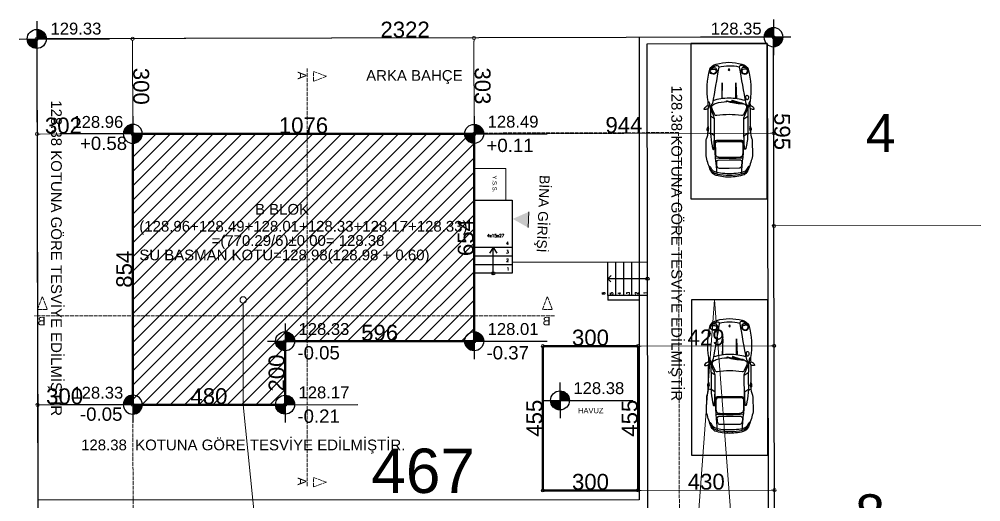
# Model space of a CAD drawing. Header units: millimetres. Extents: x 14753 to 45183, y 5640 to 19518.
# Drawn here: x 16490 to 17247, y 16757 to 17137 of the extents above; entities that cross this region are included whole.
import ezdxf

# ---------------------------------------------------------------- set-up
doc = ezdxf.new("R2010")
doc.units = ezdxf.units.MM
doc.linetypes.add('ACAD_ISO02W100', pattern=[15, 12, -3])
for name, color, linetype, lineweight in [('ADANO', 151, 'Continuous', 0), ('DETAY', 171, 'Continuous', 0), ('Duvar', 1, 'Continuous', 50), ('İMARSINIRI', 7, 'Continuous', 0), ('k duvar', 255, 'Continuous', 50), ('k ic olcu', 254, 'Continuous', 18), ('k kot', 31, 'Continuous', 20), ('k merdiven', 41, 'Continuous', 25), ('k tarama', 252, 'Continuous', 9), ('k yazi', 253, 'Continuous', 15), ('kesiklii çizgi', 244, 'ACAD_ISO02W100', 5), ('NKOT', 1, 'Continuous', 0), ('PARSEL_NO', 1, 'Continuous', 0), ('PARSELNOKTA', 30, 'Continuous', 0), ('RÖP_KESINLIHKAB', 6, 'Continuous', 0), ('SEMBOL', 1, 'Continuous', 0), ('TEF.', 252, 'Continuous', 9), ('YAZI_PARSEL_NO', 13, 'Continuous', 0)]:
    doc.layers.add(name, color=color, linetype=linetype, lineweight=lineweight)
for name, color, linetype in [('KADAS', 1, 'Continuous'), ('merdivenn', 20, 'Continuous'), ('PEYZAJ', 7, 'Continuous'), ('Standart', 7, 'Continuous'), ('tefriş', 140, 'Continuous'), ('YAzı', 7, 'Continuous')]:
    doc.layers.add(name, color=color, linetype=linetype)
doc.styles.add('OLCU', font='romans.shx')
doc.styles.get("Standard").update_dxf_attribs({"font": 'arial.ttf'})
doc.styles.add('TXT', font='arial.ttf')
doc.dimstyles.new('Copy of VAZİYET', dxfattribs={"dimtxt": 50, "dimasz": 10, "dimexe": 1.25, "dimexo": 0.625, "dimgap": 1, "dimtad": 1, "dimdec": 0, "dimtxsty": 'TXT', "dimblk": 'DOTBLANK', "dimcen": 10, "dimadec": 0, "dimazin": 0, "dimtfac": 1, "dimtdec": 0, "dimtmove": 0, "dimatfit": 3, "dimldrblk": 'DOTBLANK', "dimfxl": 1, "dimarcsym": 0})

# ---------------------------------------------------------------- blocks, each defined once
blk = doc.blocks.new('GHFJ')
at = {"layer": 'KADAS', "ltscale": 50}
h = blk.add_hatch(color=6, dxfattribs=at)
h.dxf.hatch_style = 1
h.paths.add_polyline_path([(253583.5, 29982), (253613.5, 29982, 0.414936), (253583.5, 30012.1)])
h = blk.add_hatch(color=6, dxfattribs=at)
h.dxf.hatch_style = 1
h.paths.add_polyline_path([(253553.5, 29982.1, 0.414001), (253583.5, 29952.1), (253583.5, 29982)])
at = {"layer": 'KADAS', "color": 6, "ltscale": 50}
for p, q in [((253583.5, 30038.4), (253583.5, 29925.8)), ((253528.5, 29982.1), (253813, 29981.8))]:
    blk.add_line(p, q, dxfattribs=at)
blk.add_circle((253583.5, 29982.1), 30, dxfattribs=at)
blk = doc.blocks.new('_DOTBLANK')
at = {"color": 0, "linetype": 'ByBlock'}
blk.add_line((-0.5, 0), (-1, 0), dxfattribs=at)
blk.add_circle((0, 0), 0.5, dxfattribs=at)
blk = doc.blocks.new('*D839')
at = {"layer": 'Defpoints', "color": 0, "transparency": 16777216}
for p in [(361617, 4542874.1), (361617, 4542874.1), (359295.2, 4542868.6)]:
    blk.add_point(p, dxfattribs=at)
at = {"layer": 'k ic olcu', "color": 0, "lineweight": -2, "transparency": 16777216}
for p, q in [((359305.2, 4542868.6), (361607, 4542874.1)), ((361617, 4542873.5), (361617, 4542872.8)), ((359295.2, 4542868), (359295.2, 4542867.4))]:
    blk.add_line(p, q, dxfattribs=at)
at = {"layer": 'k ic olcu', "color": 0, "lineweight": -2, "transparency": 16777216, "xscale": 10, "yscale": 10, "zscale": 10}
for p, rotation in [((359295.2, 4542868.6), 180.1348984614891), ((361617, 4542874.1), 0.1348984614891034)]:
    blk.add_blockref('_DOTBLANK', p, dxfattribs=dict(at, rotation=rotation))
at = {"layer": 'k ic olcu', "color": 0, "transparency": 16777216, "insert": (360456, 4542897.9), "char_height": 50, "attachment_point": 5, "rotation": 0.1349, "style": 'TXT'}
blk.add_mtext('2322', dxfattribs=at)
blk = doc.blocks.new('*D864')
at = {"layer": 'Defpoints', "color": 0, "transparency": 16777216}
for p in [(359295.2, 4542868.6), (359302.5, 4539733.6), (359302.5, 4539733.6)]:
    blk.add_point(p, dxfattribs=at)
at = {"layer": 'k ic olcu', "color": 0, "lineweight": -2, "transparency": 16777216}
for p, q in [((359294.6, 4542868.6), (359293.9, 4542868.6)), ((359295.2, 4542858.6), (359302.5, 4539743.6)), ((359301.9, 4539733.6), (359301.3, 4539733.6))]:
    blk.add_line(p, q, dxfattribs=at)
at = {"layer": 'k ic olcu', "color": 0, "lineweight": -2, "transparency": 16777216, "xscale": 10, "yscale": 10, "zscale": 10}
for p, rotation in [((359295.2, 4542868.6), 90.13376459723236), ((359302.5, 4539733.6), 270.1337645972324)]:
    blk.add_blockref('_DOTBLANK', p, dxfattribs=dict(at, rotation=rotation))
at = {"layer": 'k ic olcu', "color": 0, "transparency": 16777216, "insert": (359325.4, 4541301.2), "char_height": 50, "attachment_point": 5, "rotation": 270.1338, "style": 'TXT'}
blk.add_mtext('3135', dxfattribs=at)
blk = doc.blocks.new('*D865')
at = {"layer": 'Defpoints', "color": 0, "transparency": 16777216}
for p in [(361618.3, 4542278.9), (361624.1, 4539545), (361624.1, 4539545)]:
    blk.add_point(p, dxfattribs=at)
at = {"layer": 'k ic olcu', "color": 0, "lineweight": -2, "transparency": 16777216}
for p, q in [((361618.4, 4542268.9), (361624.1, 4539555)), ((361619, 4542278.9), (361619.6, 4542278.9)), ((361624.8, 4539545), (361625.4, 4539545))]:
    blk.add_line(p, q, dxfattribs=at)
at = {"layer": 'k ic olcu', "color": 0, "lineweight": -2, "transparency": 16777216, "xscale": 10, "yscale": 10, "zscale": 10}
for p, rotation in [((361618.3, 4542278.9), 90.12163422058865), ((361624.1, 4539545), 270.1216342205886)]:
    blk.add_blockref('_DOTBLANK', p, dxfattribs=dict(at, rotation=rotation))
at = {"layer": 'k ic olcu', "color": 0, "transparency": 16777216, "insert": (361647.8, 4540912), "char_height": 50, "attachment_point": 5, "rotation": 270.1216, "style": 'TXT'}
blk.add_mtext('2734', dxfattribs=at)
blk = doc.blocks.new('*D866')
at = {"layer": 'Defpoints', "color": 0, "transparency": 16777216}
for p in [(361617, 4542874.1), (361617, 4542874.1), (361618.3, 4542278.9)]:
    blk.add_point(p, dxfattribs=at)
at = {"layer": 'k ic olcu', "color": 0, "lineweight": -2, "transparency": 16777216}
for p, q in [((361617.6, 4542874.1), (361618.2, 4542874.1)), ((361618.3, 4542288.9), (361617, 4542864.1)), ((361619, 4542278.9), (361619.6, 4542278.9))]:
    blk.add_line(p, q, dxfattribs=at)
at = {"layer": 'k ic olcu', "color": 0, "lineweight": -2, "transparency": 16777216, "xscale": 10, "yscale": 10, "zscale": 10}
for p, rotation in [((361617, 4542874.1), 90.13264777066036), ((361618.3, 4542278.9), 270.1326477706604)]:
    blk.add_blockref('_DOTBLANK', p, dxfattribs=dict(at, rotation=rotation))
at = {"layer": 'k ic olcu', "color": 0, "transparency": 16777216, "insert": (361644.2, 4542576.6), "char_height": 50, "attachment_point": 5, "rotation": 270.1326, "style": 'TXT'}
blk.add_mtext('595', dxfattribs=at)
blk = doc.blocks.new('*D846')
at = {"layer": 'Defpoints', "color": 0, "transparency": 16777216}
for p in [(360673.9, 4542569.3), (360673.9, 4542569.3), (360673.9, 4541915.3)]:
    blk.add_point(p, dxfattribs=at)
at = {"layer": 'k ic olcu', "color": 0, "lineweight": -2, "transparency": 16777216}
for p, q in [((360674.5, 4542569.3), (360675.1, 4542569.3)), ((360673.9, 4541925.3), (360673.9, 4542559.3)), ((360674.5, 4541915.3), (360675.1, 4541915.3))]:
    blk.add_line(p, q, dxfattribs=at)
at = {"layer": 'k ic olcu', "color": 0, "lineweight": -2, "transparency": 16777216, "xscale": 10, "yscale": 10, "zscale": 10}
for p, rotation in [((360673.9, 4542569.3), 90), ((360673.9, 4541915.3), 270)]:
    blk.add_blockref('_DOTBLANK', p, dxfattribs=dict(at, rotation=rotation))
at = {"layer": 'k ic olcu', "color": 0, "transparency": 16777216, "insert": (360647.3, 4542242.3), "char_height": 50, "attachment_point": 5, "rotation": 90, "style": 'TXT'}
blk.add_mtext('654', dxfattribs=at)
blk = doc.blocks.new('*D847')
at = {"layer": 'Defpoints', "color": 0, "transparency": 16777216}
for p in [(360077.9, 4541915.3), (360077.9, 4541915.3), (360673.9, 4541915.3)]:
    blk.add_point(p, dxfattribs=at)
at = {"layer": 'k ic olcu', "color": 0, "lineweight": -2, "transparency": 16777216}
for p, q in [((360077.9, 4541916), (360077.9, 4541916.6)), ((360663.9, 4541915.3), (360087.9, 4541915.3)), ((360673.9, 4541916), (360673.9, 4541916.6))]:
    blk.add_line(p, q, dxfattribs=at)
at = {"layer": 'k ic olcu', "color": 0, "lineweight": -2, "transparency": 16777216, "xscale": 10, "yscale": 10, "zscale": 10, "rotation": 180}
blk.add_blockref('_DOTBLANK', (360077.9, 4541915.3), dxfattribs=at)
at = {"layer": 'k ic olcu', "color": 0, "lineweight": -2, "transparency": 16777216, "xscale": 10, "yscale": 10, "zscale": 10}
blk.add_blockref('_DOTBLANK', (360673.9, 4541915.3), dxfattribs=at)
at = {"layer": 'k ic olcu', "color": 0, "transparency": 16777216, "insert": (360375.9, 4541941.9), "char_height": 50, "attachment_point": 5, "style": 'TXT'}
blk.add_mtext('596', dxfattribs=at)
blk = doc.blocks.new('*D848')
at = {"layer": 'Defpoints', "color": 0, "transparency": 16777216}
for p in [(360077.9, 4541915.3), (360077.9, 4541915.3), (360077.9, 4541715.3)]:
    blk.add_point(p, dxfattribs=at)
at = {"layer": 'k ic olcu', "color": 0, "lineweight": -2, "transparency": 16777216}
for p, q in [((360077.9, 4541725.3), (360077.9, 4541905.3)), ((360078.5, 4541915.3), (360079.1, 4541915.3)), ((360078.5, 4541715.3), (360079.1, 4541715.3))]:
    blk.add_line(p, q, dxfattribs=at)
at = {"layer": 'k ic olcu', "color": 0, "lineweight": -2, "transparency": 16777216, "xscale": 10, "yscale": 10, "zscale": 10}
for p, rotation in [((360077.9, 4541915.3), 90), ((360077.9, 4541715.3), 270)]:
    blk.add_blockref('_DOTBLANK', p, dxfattribs=dict(at, rotation=rotation))
at = {"layer": 'k ic olcu', "color": 0, "transparency": 16777216, "insert": (360051.3, 4541815.3), "char_height": 50, "attachment_point": 5, "rotation": 90, "style": 'TXT'}
blk.add_mtext('200', dxfattribs=at)
blk = doc.blocks.new('*D849')
at = {"layer": 'Defpoints', "color": 0, "transparency": 16777216}
for p in [(359597.9, 4541715.3), (360077.9, 4541715.3), (360077.9, 4541715.3)]:
    blk.add_point(p, dxfattribs=at)
at = {"layer": 'k ic olcu', "color": 0, "lineweight": -2, "transparency": 16777216}
for p, q in [((359597.9, 4541716), (359597.9, 4541716.6)), ((359607.9, 4541715.3), (360067.9, 4541715.3)), ((360077.9, 4541716), (360077.9, 4541716.6))]:
    blk.add_line(p, q, dxfattribs=at)
at = {"layer": 'k ic olcu', "color": 0, "lineweight": -2, "transparency": 16777216, "xscale": 10, "yscale": 10, "zscale": 10, "rotation": 180}
blk.add_blockref('_DOTBLANK', (359597.9, 4541715.3), dxfattribs=at)
at = {"layer": 'k ic olcu', "color": 0, "lineweight": -2, "transparency": 16777216, "xscale": 10, "yscale": 10, "zscale": 10}
blk.add_blockref('_DOTBLANK', (360077.9, 4541715.3), dxfattribs=at)
at = {"layer": 'k ic olcu', "color": 0, "transparency": 16777216, "insert": (359837.9, 4541741.9), "char_height": 50, "attachment_point": 5, "style": 'TXT'}
blk.add_mtext('480', dxfattribs=at)
blk = doc.blocks.new('*D850')
at = {"layer": 'Defpoints', "color": 0, "transparency": 16777216}
for p in [(359597.9, 4542569.3), (359597.9, 4542569.3), (359597.9, 4541715.3)]:
    blk.add_point(p, dxfattribs=at)
at = {"layer": 'k ic olcu', "color": 0, "lineweight": -2, "transparency": 16777216}
for p, q in [((359598.5, 4542569.3), (359599.1, 4542569.3)), ((359597.9, 4541725.3), (359597.9, 4542559.3)), ((359598.5, 4541715.3), (359599.1, 4541715.3))]:
    blk.add_line(p, q, dxfattribs=at)
at = {"layer": 'k ic olcu', "color": 0, "lineweight": -2, "transparency": 16777216, "xscale": 10, "yscale": 10, "zscale": 10}
for p, rotation in [((359597.9, 4542569.3), 90), ((359597.9, 4541715.3), 270)]:
    blk.add_blockref('_DOTBLANK', p, dxfattribs=dict(at, rotation=rotation))
at = {"layer": 'k ic olcu', "color": 0, "transparency": 16777216, "insert": (359571.3, 4542142.3), "char_height": 50, "attachment_point": 5, "rotation": 90, "style": 'TXT'}
blk.add_mtext('854', dxfattribs=at)
blk = doc.blocks.new('*D851')
at = {"layer": 'Defpoints', "color": 0, "transparency": 16777216}
for p in [(359597.9, 4542569.3), (360673.9, 4542569.3), (360673.9, 4542569.3)]:
    blk.add_point(p, dxfattribs=at)
at = {"layer": 'k ic olcu', "color": 0, "lineweight": -2, "transparency": 16777216}
for p, q in [((359597.9, 4542570), (359597.9, 4542570.6)), ((359607.9, 4542569.3), (360663.9, 4542569.3)), ((360673.9, 4542570), (360673.9, 4542570.6))]:
    blk.add_line(p, q, dxfattribs=at)
at = {"layer": 'k ic olcu', "color": 0, "lineweight": -2, "transparency": 16777216, "xscale": 10, "yscale": 10, "zscale": 10, "rotation": 180}
blk.add_blockref('_DOTBLANK', (359597.9, 4542569.3), dxfattribs=at)
at = {"layer": 'k ic olcu', "color": 0, "lineweight": -2, "transparency": 16777216, "xscale": 10, "yscale": 10, "zscale": 10}
blk.add_blockref('_DOTBLANK', (360673.9, 4542569.3), dxfattribs=at)
at = {"layer": 'k ic olcu', "color": 0, "transparency": 16777216, "insert": (360135.9, 4542595.9), "char_height": 50, "attachment_point": 5, "style": 'TXT'}
blk.add_mtext('1076', dxfattribs=at)
blk = doc.blocks.new('*D852')
at = {"layer": 'Defpoints', "color": 0, "transparency": 16777216}
for p in [(360673.2, 4542871.9), (360673.2, 4542871.9), (360673.9, 4542569.3)]:
    blk.add_point(p, dxfattribs=at)
at = {"layer": 'k ic olcu', "color": 0, "lineweight": -2, "transparency": 16777216}
for p, q in [((360673.9, 4542579.3), (360673.2, 4542861.9)), ((360673.8, 4542871.9), (360674.4, 4542871.9)), ((360674.5, 4542569.3), (360675.1, 4542569.3))]:
    blk.add_line(p, q, dxfattribs=at)
at = {"layer": 'k ic olcu', "color": 0, "lineweight": -2, "transparency": 16777216, "xscale": 10, "yscale": 10, "zscale": 10}
for p, rotation in [((360673.2, 4542871.9), 90.13489846153826), ((360673.9, 4542569.3), 270.1348984615383)]:
    blk.add_blockref('_DOTBLANK', p, dxfattribs=dict(at, rotation=rotation))
at = {"layer": 'k ic olcu', "color": 0, "transparency": 16777216, "insert": (360700.1, 4542720.7), "char_height": 50, "attachment_point": 5, "rotation": 270.1349, "style": 'TXT'}
blk.add_mtext('303', dxfattribs=at)
blk = doc.blocks.new('*D853')
at = {"layer": 'Defpoints', "color": 0, "transparency": 16777216}
for p in [(359597.2, 4542869.3), (359597.2, 4542869.3), (359597.9, 4542569.4)]:
    blk.add_point(p, dxfattribs=at)
at = {"layer": 'k ic olcu', "color": 0, "lineweight": -2, "transparency": 16777216}
for p, q in [((359597.9, 4542579.4), (359597.2, 4542859.3)), ((359597.8, 4542869.3), (359598.4, 4542869.3)), ((359598.5, 4542569.4), (359599.1, 4542569.4))]:
    blk.add_line(p, q, dxfattribs=at)
at = {"layer": 'k ic olcu', "color": 0, "lineweight": -2, "transparency": 16777216, "xscale": 10, "yscale": 10, "zscale": 10}
for p, rotation in [((359597.2, 4542869.3), 90.13489846155305), ((359597.9, 4542569.4), 270.1348984615531)]:
    blk.add_blockref('_DOTBLANK', p, dxfattribs=dict(at, rotation=rotation))
at = {"layer": 'k ic olcu', "color": 0, "transparency": 16777216, "insert": (359624.1, 4542719.4), "char_height": 50, "attachment_point": 5, "rotation": 270.1349, "style": 'TXT'}
blk.add_mtext('300', dxfattribs=at)
blk = doc.blocks.new('*D854')
at = {"layer": 'Defpoints', "color": 0, "transparency": 16777216}
for p in [(359597.9, 4542569.4), (359295.9, 4542568.7), (359295.9, 4542568.7)]:
    blk.add_point(p, dxfattribs=at)
at = {"layer": 'k ic olcu', "color": 0, "lineweight": -2, "transparency": 16777216}
for p, q in [((359295.9, 4542569.3), (359295.9, 4542569.9)), ((359587.9, 4542569.4), (359305.9, 4542568.7)), ((359597.9, 4542570), (359597.9, 4542570.6))]:
    blk.add_line(p, q, dxfattribs=at)
at = {"layer": 'k ic olcu', "color": 0, "lineweight": -2, "transparency": 16777216, "xscale": 10, "yscale": 10, "zscale": 10}
for p, rotation in [((359295.9, 4542568.7), 180.1337645970472), ((359597.9, 4542569.4), 0.1337645970471879)]:
    blk.add_blockref('_DOTBLANK', p, dxfattribs=dict(at, rotation=rotation))
at = {"layer": 'k ic olcu', "color": 0, "transparency": 16777216, "insert": (359379.3, 4542595.4), "char_height": 50, "attachment_point": 5, "rotation": 0.1338, "style": 'TXT'}
blk.add_mtext('302', dxfattribs=at)
blk = doc.blocks.new('*D855')
at = {"layer": 'Defpoints', "color": 0, "transparency": 16777216}
for p in [(359297.9, 4541714.6), (359297.9, 4541714.6), (359597.9, 4541715.3)]:
    blk.add_point(p, dxfattribs=at)
at = {"layer": 'k ic olcu', "color": 0, "lineweight": -2, "transparency": 16777216}
for p, q in [((359297.9, 4541715.3), (359297.9, 4541715.9)), ((359587.9, 4541715.3), (359307.9, 4541714.7)), ((359597.9, 4541716), (359597.9, 4541716.6))]:
    blk.add_line(p, q, dxfattribs=at)
at = {"layer": 'k ic olcu', "color": 0, "lineweight": -2, "transparency": 16777216, "xscale": 10, "yscale": 10, "zscale": 10}
for p, rotation in [((359297.9, 4541714.6), 180.1337645974214), ((359597.9, 4541715.3), 0.1337645974214485)]:
    blk.add_blockref('_DOTBLANK', p, dxfattribs=dict(at, rotation=rotation))
at = {"layer": 'k ic olcu', "color": 0, "transparency": 16777216, "insert": (359383, 4541741.4), "char_height": 50, "attachment_point": 5, "rotation": 0.1338, "style": 'TXT'}
blk.add_mtext('300', dxfattribs=at)
blk = doc.blocks.new('*D856')
at = {"layer": 'Defpoints', "color": 0, "transparency": 16777216}
for p in [(360673.9, 4542569.3), (361617.7, 4542571.5), (361617.7, 4542571.5)]:
    blk.add_point(p, dxfattribs=at)
at = {"layer": 'k ic olcu', "color": 0, "lineweight": -2, "transparency": 16777216}
for p, q in [((360673.9, 4542569.9), (360673.9, 4542570.5)), ((360683.9, 4542569.3), (361607.7, 4542571.4)), ((361617.7, 4542572.1), (361617.6, 4542572.7))]:
    blk.add_line(p, q, dxfattribs=at)
at = {"layer": 'k ic olcu', "color": 0, "lineweight": -2, "transparency": 16777216, "xscale": 10, "yscale": 10, "zscale": 10}
for p, rotation in [((360673.9, 4542569.3), 180.1326477705948), ((361617.7, 4542571.5), 0.1326477705948265)]:
    blk.add_blockref('_DOTBLANK', p, dxfattribs=dict(at, rotation=rotation))
at = {"layer": 'k ic olcu', "color": 0, "transparency": 16777216, "insert": (361145.7, 4542596.9), "char_height": 50, "attachment_point": 5, "rotation": 0.1326, "style": 'TXT'}
blk.add_mtext('944', dxfattribs=at)
blk = doc.blocks.new('KESİT')
at = {"layer": 'kesiklii çizgi', "color": 3}
for p, q in [((381040, 4552600), (381000, 4552585)), ((381060, 4552610), (381060, 4551290)), ((381000, 4552585), (381040, 4552570)), ((380303.5, 4551890), (380288.5, 4551850)), ((380318.5, 4551850), (380303.5, 4551890)), ((381895, 4551890), (381880, 4551850)), ((381910, 4551850), (381895, 4551890)), ((380281.1, 4551829.5), (381920, 4551829.5)), ((381040, 4551320), (381000, 4551305)), ((381000, 4551305), (381040, 4551290))]:
    blk.add_line(p, q, dxfattribs=at)
for points in [[(381040, 4552570), (381040, 4552600)], [(380288.5, 4551850), (380318.5, 4551850)], [(381880, 4551850), (381910, 4551850)], [(381040, 4551290), (381040, 4551320)]]:
    blk.add_lwpolyline(points, dxfattribs=at)
for p in [(381090.5, 4552575), (381090.5, 4551295)]:
    blk.add_text('A', height=27, rotation=90, dxfattribs=at).set_placement(p)
for p in [(380293.5, 4551799.5), (381885, 4551799.5)]:
    blk.add_text('B', height=27, dxfattribs=at).set_placement(p)
blk = doc.blocks.new('*D860')
at = {"layer": 'Defpoints', "color": 0, "transparency": 16777216}
for p in [(361190.2, 4541445.1), (361620.1, 4541446), (361620.1, 4541446)]:
    blk.add_point(p, dxfattribs=at)
at = {"layer": 'k ic olcu', "color": 0, "lineweight": -2, "transparency": 16777216}
for p, q in [((361190.2, 4541445.7), (361190.2, 4541446.3)), ((361200.2, 4541445.1), (361610.1, 4541446)), ((361620.1, 4541446.6), (361620.1, 4541447.2))]:
    blk.add_line(p, q, dxfattribs=at)
at = {"layer": 'k ic olcu', "color": 0, "lineweight": -2, "transparency": 16777216, "xscale": 10, "yscale": 10, "zscale": 10}
for p, rotation in [((361190.2, 4541445.1), 180.1216342206567), ((361620.1, 4541446), 0.1216342206566711)]:
    blk.add_blockref('_DOTBLANK', p, dxfattribs=dict(at, rotation=rotation))
at = {"layer": 'k ic olcu', "color": 0, "transparency": 16777216, "insert": (361405.1, 4541472.1), "char_height": 50, "attachment_point": 5, "rotation": 0.1216, "style": 'TXT'}
blk.add_mtext('430', dxfattribs=at)
blk = doc.blocks.new('VAZAR')
at = {"layer": 'tefriş'}
for points in [[(0, -151.5, 0.073985), (61.5, -142, 0.153936), (79.3, -117.2, 0.035069), (95.5, -63.7), (94.5, -0.2, 0.080758), (93, 5.6, -0.111291), (86.9, 37.3, 0.222022), (89.8, 42.4, 0.155977), (86.4, 57.3), (86.4, 130.2, 0.115278), (99.5, 126.2, 0.541385), (102.1, 129.6, 0.273922), (86.4, 142.6, -0.044974), (85.9, 160, 0.105774), (79.2, 291.9, 0.212201), (52.4, 312.8, 0.055723), (0, 320, 0.055723), (-52.4, 312.8, 0.212201), (-79.2, 291.9, 0.105774), (-85.9, 160, -0.044974), (-86.4, 142.6, 0.273922), (-102.1, 129.6, 0.541385), (-99.5, 126.2, 0.115278), (-86.4, 130.2), (-86.4, 57.3, 0.155977), (-89.8, 42.4, 0.222022), (-86.9, 37.3, -0.111291), (-93, 5.6, 0.080758), (-94.5, -0.2), (-95.5, -63.7, 0.035069), (-79.3, -117.2, 0.153936), (-61.5, -142, 0.073985)], [(-55.7, 274.2, -0.318262), (-74.3, 275, -0.336631), (-78, 288.9, -0.107863), (-69, 296.6, -0.176217), (-57.7, 298.2, -0.204198), (-52.5, 294.7, -0.234058), (-51, 280, -0.162353)], [(-54.9, 277.2, -0.163341), (-64.1, 273.4, -0.213722), (-73.4, 276.8, -0.243766), (-76.6, 286.4, -0.291481), (-72.1, 291.4, -0.158425), (-57.1, 290.8, -0.556548)], [(55.7, 274.2, 0.318262), (74.3, 275, 0.336631), (78, 288.9, 0.107863), (69, 296.6, 0.176217), (57.7, 298.2, 0.204198), (52.5, 294.7, 0.234058), (51, 280, 0.162353)], [(54.9, 277.2, 0.163341), (64.1, 273.4, 0.213722), (73.4, 276.8, 0.243766), (76.6, 286.4, 0.291481), (72.1, 291.4, 0.158425), (57.1, 290.8, 0.556548)], [(-74.3, 165.6, 0.383263), (-71.2, 166.7, 0.054412), (-69.2, 173.4, 0.109062), (-69.4, 181.1, 0.400423), (-74.8, 184.6, 0.320332), (-79.1, 178.3, 0.05979), (-78.7, 170.1, 0.197788)], [(-12.3, 161.8, -0.043566), (-57.8, 149.2, -0.084927), (-50.5, 152.3, 0.037508), (-13.7, 163.6, -1.353737)], [(-53.4, 149.1, 0.066931), (9.5, 159.3, 1.115799), (8.2, 162.3, -0.036962), (-34.3, 152.8, 0.02456)], [(0, 0), (-50.2, 0, 0.388823), (-56, -4.7), (-55.6, -52, 0.078172), (-53.2, -63.7, 0.196108), (-49.2, -68, 0.096829), (-30.4, -71.1), (0, -71.1), (30.4, -71.1, 0.096829), (49.2, -68, 0.196108), (53.2, -63.7, 0.078172), (55.6, -52), (56, -4.7, 0.388823), (50.2, 0)], [(0, -81), (-45.6, -81, 0.407574), (-51.4, -87.6), (-51.3, -96.4, 0.03281), (-49.7, -107, 0.311096), (-40.7, -115.4), (0, -115.4), (40.7, -115.4, 0.311096), (49.7, -107, 0.03281), (51.3, -96.4), (51.4, -87.6, 0.407574), (45.6, -81)]]:
    blk.add_lwpolyline(points, format="xyb", close=True, dxfattribs=at)
for points in [[(-79.2, 291.9, -0.101535), (-51.2, 307.1, -0.52292), (-42.3, 300.1, -0.007101), (-68.6, 150.9, 0.204495), (-76.9, 131.4), (-76.1, 67.2), (-76.4, 28.4, 0.038718), (-70.4, -22.9, 0.010841), (-67.6, -35.6, 0.648), (-63.4, -36.4, 0.015753), (-60.9, 5.9, 0.014486), (-59.8, 87.7, 0.071916), (-62.9, 99.3), (-76.9, 131.4)], [(-42.3, 300.1, -0.051873), (0, 304.9, -0.051873), (42.3, 300.1)], [(79.2, 291.9, 0.101535), (51.2, 307.1, 0.52292), (42.3, 300.1, 0.007101), (68.6, 150.9, -0.204495), (76.9, 131.4), (76.1, 67.2), (76.4, 28.4, -0.038718), (70.4, -22.9, -0.010841), (67.6, -35.6, -0.648), (63.4, -36.4, -0.015753), (60.9, 5.9, -0.014486), (59.8, 87.7, -0.071916), (62.9, 99.3), (76.9, 131.4)], [(-85.9, 160, -0.242846), (-80.4, 148.9, 0.066443), (-78.6, 134.2, -0.284222), (-76.9, 131.4, -0.284222)], [(-33.9, 156.6, 0.031083), (-55.6, 151.6, 0.14503), (-70.8, 141.6, 0.190771), (-67.9, 124.8), (-59.7, 106.7, 0.400838), (-50.6, 101.6, -0.031829), (0, 105.1, -0.031829), (50.6, 101.6, 0.400838), (59.7, 106.7), (67.9, 124.8, 0.190771), (70.8, 141.6, 0.14503), (55.6, 151.6, 0.06672), (8.6, 159.1)], [(-66.4, 162.5, -0.070312), (0, 172.9, -0.070312), (66.4, 162.5)], [(-3, 159.1, 0.027717), (-22.8, 158.2, 0.14503)], [(85.9, 160, 0.242846), (80.4, 148.9, -0.066443), (78.6, 134.2, 0.284222), (76.9, 131.4, 0.284222)], [(-76.4, 28.4, -0.192613), (-87, 30.2, -0.192613)], [(-60.5, 19.4), (-59.6, -17.7), (-57.6, -48), (-55.9, -73.4, 0.016855), (0, -74.9, 0.016855), (55.9, -73.4), (57.6, -48), (59.6, -17.7), (60.5, 19.4)], [(76.4, 28.4, 0.192613), (87, 30.2, 0.192613)], [(-56, -10.7, -0.278411), (-47.9, -6.1), (0, -6.1), (47.9, -6.1, -0.278411), (56, -10.7)], [(-83.4, -106.1, -0.178742), (-75.7, -112.3, 0.128631), (-64.7, -127.1, 0.089194), (-36.7, -135.2, 0.036776), (0, -137.6, 0.036776), (36.7, -135.2, 0.089194), (64.7, -127.1, 0.128631), (75.7, -112.3, -0.178742), (83.4, -106.1)], [(79.3, -117.2, -0.211518), (50.4, -138.5, -0.047818), (0, -143.9, -0.047818), (-50.4, -138.5, -0.211518), (-79.3, -117.2, -0.211518)]]:
    blk.add_lwpolyline(points, format="xyb", dxfattribs=at)
for points in [[(-28.1, 170.8), (-28.1, 235.9), (-30.4, 170.5)], [(28.1, 170.8), (28.1, 235.9), (30.4, 170.5)], [(-59.8, 87.7), (-76.5, 98.5)], [(59.8, 87.7), (76.5, 98.5)], [(-60.9, 19), (-76.4, 29.5)], [(60.9, 19), (76.4, 29.5)], [(-50.4, -138.5), (-53.2, -106.9), (-55.9, -73.4)], [(50.4, -138.5), (53.2, -106.9), (55.9, -73.4)]]:
    blk.add_lwpolyline(points, dxfattribs=at)
blk.add_circle((-0.2, 289.5), 2.95, dxfattribs=at)
for centre, radius, start, end in [((-119.1, 136.4), 33.3, 349.298, 10.702), ((119.1, 136.4), 33.3, 169.298, 190.702), ((-80.6, 46.6), 6.88, 139.4755, 216.66), ((-148.5, 48.9), 62.7, 349.3013, 354.1004), ((-148.5, 48.9), 62.7, 1.9386, 7.6657), ((-91.1, 47), 6.67, 318.0423, 38.0932), ((91.1, 47), 6.67, 141.9068, 221.9577), ((148.5, 48.9), 62.7, 172.3343, 178.0614), ((80.6, 46.6), 6.88, 323.34, 40.5245), ((148.5, 48.9), 62.7, 185.8996, 190.6987)]:
    blk.add_arc(centre, radius, start, end, dxfattribs=at)
blk = doc.blocks.new('*D863')
at = {"layer": 'Defpoints', "color": 0, "transparency": 16777216}
for p in [(361190.2, 4541900.1), (361619.1, 4541901), (361619.1, 4541901)]:
    blk.add_point(p, dxfattribs=at)
at = {"layer": 'k ic olcu', "color": 0, "lineweight": -2, "transparency": 16777216}
for p, q in [((361190.2, 4541900.7), (361190.2, 4541901.3)), ((361200.2, 4541900.1), (361609.1, 4541901)), ((361619.1, 4541901.6), (361619.1, 4541902.2))]:
    blk.add_line(p, q, dxfattribs=at)
at = {"layer": 'k ic olcu', "color": 0, "lineweight": -2, "transparency": 16777216, "xscale": 10, "yscale": 10, "zscale": 10}
for p, rotation in [((361190.2, 4541900.1), 180.1216342205296), ((361619.1, 4541901), 0.1216342205295761)]:
    blk.add_blockref('_DOTBLANK', p, dxfattribs=dict(at, rotation=rotation))
at = {"layer": 'k ic olcu', "color": 0, "transparency": 16777216, "insert": (361404.6, 4541927), "char_height": 50, "attachment_point": 5, "rotation": 0.1216, "style": 'TXT'}
blk.add_mtext('429', dxfattribs=at)
blk = doc.blocks.new('*D875')
at = {"layer": 'Defpoints', "color": 0, "transparency": 16777216}
for p in [(360890.2, 4541445.1), (361190.2, 4541445.1), (361190.2, 4541445.1)]:
    blk.add_point(p, dxfattribs=at)
at = {"layer": 'k ic olcu', "color": 0, "lineweight": -2, "transparency": 16777216}
for p, q in [((360890.2, 4541444.4), (360890.2, 4541443.8)), ((360900.2, 4541445.1), (361180.2, 4541445.1)), ((361190.2, 4541445.7), (361190.2, 4541446.3))]:
    blk.add_line(p, q, dxfattribs=at)
at = {"layer": 'k ic olcu', "color": 0, "lineweight": -2, "transparency": 16777216, "xscale": 10, "yscale": 10, "zscale": 10, "rotation": 180}
blk.add_blockref('_DOTBLANK', (360890.2, 4541445.1), dxfattribs=at)
at = {"layer": 'k ic olcu', "color": 0, "lineweight": -2, "transparency": 16777216, "xscale": 10, "yscale": 10, "zscale": 10}
blk.add_blockref('_DOTBLANK', (361190.2, 4541445.1), dxfattribs=at)
at = {"layer": 'k ic olcu', "color": 0, "transparency": 16777216, "insert": (361040.2, 4541471.6), "char_height": 50, "attachment_point": 5, "style": 'TXT'}
blk.add_mtext('300', dxfattribs=at)
blk = doc.blocks.new('*D876')
at = {"layer": 'Defpoints', "color": 0, "transparency": 16777216}
for p in [(360890.2, 4541900.1), (360890.2, 4541900.1), (360890.2, 4541445.1)]:
    blk.add_point(p, dxfattribs=at)
at = {"layer": 'k ic olcu', "color": 0, "lineweight": -2, "transparency": 16777216}
for p, q in [((360889.6, 4541900.1), (360889, 4541900.1)), ((360890.2, 4541455.1), (360890.2, 4541890.1)), ((360890.8, 4541445.1), (360891.5, 4541445.1))]:
    blk.add_line(p, q, dxfattribs=at)
at = {"layer": 'k ic olcu', "color": 0, "lineweight": -2, "transparency": 16777216, "xscale": 10, "yscale": 10, "zscale": 10}
for p, rotation in [((360890.2, 4541900.1), 90), ((360890.2, 4541445.1), 270)]:
    blk.add_blockref('_DOTBLANK', p, dxfattribs=dict(at, rotation=rotation))
at = {"layer": 'k ic olcu', "color": 0, "transparency": 16777216, "insert": (360863.8, 4541672.6), "char_height": 50, "attachment_point": 5, "rotation": 90, "style": 'TXT'}
blk.add_mtext('455', dxfattribs=at)
blk = doc.blocks.new('*D877')
at = {"layer": 'Defpoints', "color": 0, "transparency": 16777216}
for p in [(360890.2, 4541900.1), (360890.2, 4541900.1), (361190.2, 4541900.1)]:
    blk.add_point(p, dxfattribs=at)
at = {"layer": 'k ic olcu', "color": 0, "lineweight": -2, "transparency": 16777216}
for p, q in [((360890.2, 4541899.4), (360890.2, 4541898.8)), ((361180.2, 4541900.1), (360900.2, 4541900.1)), ((361190.2, 4541900.7), (361190.2, 4541901.3))]:
    blk.add_line(p, q, dxfattribs=at)
at = {"layer": 'k ic olcu', "color": 0, "lineweight": -2, "transparency": 16777216, "xscale": 10, "yscale": 10, "zscale": 10, "rotation": 180}
blk.add_blockref('_DOTBLANK', (360890.2, 4541900.1), dxfattribs=at)
at = {"layer": 'k ic olcu', "color": 0, "lineweight": -2, "transparency": 16777216, "xscale": 10, "yscale": 10, "zscale": 10}
blk.add_blockref('_DOTBLANK', (361190.2, 4541900.1), dxfattribs=at)
at = {"layer": 'k ic olcu', "color": 0, "transparency": 16777216, "insert": (361040.2, 4541926.6), "char_height": 50, "attachment_point": 5, "style": 'TXT'}
blk.add_mtext('300', dxfattribs=at)
blk = doc.blocks.new('*D878')
at = {"layer": 'Defpoints', "color": 0, "transparency": 16777216}
for p in [(361190.2, 4541900.1), (361190.2, 4541900.1), (361190.2, 4541445.1)]:
    blk.add_point(p, dxfattribs=at)
at = {"layer": 'k ic olcu', "color": 0, "lineweight": -2, "transparency": 16777216}
for p, q in [((361189.6, 4541900.1), (361189, 4541900.1)), ((361190.2, 4541455.1), (361190.2, 4541890.1)), ((361190.8, 4541445.1), (361191.5, 4541445.1))]:
    blk.add_line(p, q, dxfattribs=at)
at = {"layer": 'k ic olcu', "color": 0, "lineweight": -2, "transparency": 16777216, "xscale": 10, "yscale": 10, "zscale": 10}
for p, rotation in [((361190.2, 4541900.1), 90), ((361190.2, 4541445.1), 270)]:
    blk.add_blockref('_DOTBLANK', p, dxfattribs=dict(at, rotation=rotation))
at = {"layer": 'k ic olcu', "color": 0, "transparency": 16777216, "insert": (361163.8, 4541672.6), "char_height": 50, "attachment_point": 5, "rotation": 90, "style": 'TXT'}
blk.add_mtext('455', dxfattribs=at)
blk = doc.blocks.new('vaziyet1')
at = {"layer": 'k ic olcu'}
h = blk.add_hatch(color=0, dxfattribs=at)
h.dxf.hatch_style = 1
h.paths.add_polyline_path([(360795.2, 4542301.2), (360843.9, 4542273.7), (360846.4, 4542323.7)])
at = {"layer": 'k tarama', "transparency": 33554559}
h = blk.add_hatch(dxfattribs=at)
h.set_pattern_fill('ANSI31', color=256, scale=10)
h.paths.add_polyline_path([(359597.9, 4542569.3), (359597.9, 4541899.3), (359597.9, 4541715.3), (360077.9, 4541715.3), (360077.9, 4541915.3), (360673.9, 4541915.3), (360673.9, 4542569.3)])
h.paths.add_polyline_path([(361222.6, 4541119.8), (361222.6, 4540449.8), (361222.6, 4540265.8), (360742.6, 4540265.8), (360742.6, 4540465.8), (360146.6, 4540465.8), (360146.6, 4541119.8)])
at = {"layer": 'DETAY'}
for p, q in [((359945.8, 4541715.3), (359945.8, 4542035.7)), ((360146.8, 4539725.1), (359945.8, 4541715.3))]:
    blk.add_line(p, q, dxfattribs=at)
blk.add_circle((359945.8, 4542045.7), 10, dxfattribs=at)
at = {"layer": 'Duvar'}
blk.add_line((361190.2, 4541900.1), (360890.2, 4541900.1), dxfattribs=at)
for points in [[(359597.9, 4542569.3, 0), (359597.9, 4541899.3, 0), (359597.9, 4541715.3, 0), (360077.9, 4541715.3, 0), (360077.9, 4541915.3, 0), (360673.9, 4541915.3, 0), (360673.9, 4542569.3, 0), (359597.9, 4542569.3, 0)], [(361190.2, 4541900.1, 0), (361190.2, 4541445.1, 0), (360890.2, 4541445.1, 0), (360890.2, 4541900.1, 0)]]:
    blk.add_polyline3d(points, dxfattribs=at)
at = {"layer": 'İMARSINIRI'}
for p, q in [((359295.2, 4542868.6), (361617, 4542874.1)), ((359295.2, 4542868.6), (359302.5, 4539733.6)), ((361618.3, 4542278.9), (361624.1, 4539545)), ((360793.9, 4542165.1), (361220.2, 4542165.1)), ((361194.2, 4541415.1), (359298.6, 4541415.1))]:
    blk.add_line(p, q, dxfattribs=at)
at = {"layer": 'k duvar', "color": 7, "lineweight": -3}
for points in [[(361357, 4542854), (361357, 4542364), (361597, 4542364), (361597, 4542854)], [(361358.7, 4542045.9), (361358.7, 4541555.9), (361598.7, 4541555.9), (361598.7, 4542045.9)]]:
    blk.add_lwpolyline(points, close=True, dxfattribs=at)
at = {"layer": 'k merdiven'}
for p, q in [((360733.9, 4542210.6), (360722.2, 4542193.4)), ((360733.9, 4542124.6), (360733.9, 4542210.6)), ((360733.9, 4542210.6), (360745.6, 4542193.4)), ((361095.2, 4542060), (361095.2, 4542165.1)), ((361120.2, 4542059.9), (361120.1, 4542164.9)), ((361145.2, 4542059.9), (361145.1, 4542164.9)), ((361170.2, 4542059.9), (361170.1, 4542164.9)), ((361195.2, 4542060), (361195.1, 4542165)), ((361220.2, 4542060), (361220.2, 4542165.1)), ((361220.2, 4542060), (361095.2, 4542060))]:
    blk.add_line(p, q, dxfattribs=at)
blk.add_lwpolyline([(360673.9, 4542360.6), (360793.9, 4542360.6), (360793.9, 4542210.6), (360673.9, 4542210.6)], close=True, dxfattribs=at)
for points in [[(360793.9, 4542210.6), (360793.9, 4542183.6), (360673.9, 4542183.6), (360673.9, 4542210.6)], [(360793.9, 4542183.6), (360793.9, 4542156.6), (360673.9, 4542156.6), (360673.9, 4542183.6)], [(360793.9, 4542156.6), (360793.9, 4542129.6), (360673.9, 4542129.6), (360673.9, 4542156.6)], [(361095.1, 4542112.5), (361105.2, 4542122.2)], [(361220.1, 4542112.5), (361095.1, 4542112.5)], [(361095.1, 4542112.5), (361104.9, 4542102.3)]]:
    blk.add_lwpolyline(points, dxfattribs=at)
for centre in [(360733.9, 4542129.6), (361220.1, 4542112.5)]:
    blk.add_circle(centre, 5, dxfattribs=at)
at = {"layer": 'k tarama', "elevation": 0}
blk.add_lwpolyline([(360843.9, 4542273.7), (360846.4, 4542323.7)], dxfattribs=at)
at = {"layer": 'kesiklii çizgi'}
blk.add_lwpolyline([(361318.3, 4542278.2), (361317.6, 4542573.4), (359595.9, 4542569.3), (359601.9, 4540210.3), (361323.4, 4540070.4)], close=True, dxfattribs=at)
at = {"layer": 'NKOT'}
for q in [(361249.1, 4539575.4), (361624.1, 4539545)]:
    blk.add_line((361430.8, 4542045.6), q, dxfattribs=at)
at = {"layer": 'PARSELNOKTA'}
for p in [(359295.2, 4542868.6), (361618.3, 4542278.9)]:
    blk.add_point(p, dxfattribs=at)
at = {"layer": 'PEYZAJ'}
for p, q in [((361194.2, 4542873.1), (361194.2, 4542165)), ((361095.2, 4542060), (361095.2, 4542045)), ((361194.2, 4542060), (361194.2, 4541415.1)), ((361194.2, 4542045), (361095.2, 4542045))]:
    blk.add_line(p, q, dxfattribs=at)
blk.add_lwpolyline([(361218.9, 4542853.1), (361597, 4542854), (361604.1, 4539546.6), (361224.2, 4539577.4), (361218.9, 4542853.1)], dxfattribs=at)
at = {"layer": 'RÖP_KESINLIHKAB'}
for p, q in [((361617, 4542874.1), (361618.3, 4542278.9)), ((361618.3, 4542278.9), (362270.2, 4542280.5))]:
    blk.add_line(p, q, dxfattribs=at)
at = {"layer": 'SEMBOL'}
blk.add_lwpolyline([(360673.9, 4542360.6), (360773.9, 4542360.6), (360773.9, 4542460.6), (360673.9, 4542460.6)], close=True, dxfattribs=at)
at = {"layer": 'YAzı'}
blk.add_lwpolyline([(361618.3, 4542278.9), (361617, 4542874.1), (359295.2, 4542868.6), (359302.5, 4539733.6), (359302.5, 4539733.6), (361624.1, 4539545)], close=True, dxfattribs=at)
at = {"layer": 'KADAS', "rotation": 0.1238215090595924}
for p in [(105777.1, 4512338.6), (107155.8, 4512039.3), (106559.8, 4511385.3), (107155.8, 4511385.3), (107426.1, 4511198.7), (106559.8, 4511185.3)]:
    blk.add_blockref('GHFJ', p, dxfattribs=at)
at = {"layer": 'KADAS', "xscale": -1, "rotation": 359.8761784909404}
for p in [(615135.1, 4512344.1), (613116, 4512039.3), (613116, 4511185.3)]:
    blk.add_blockref('GHFJ', p, dxfattribs=at)
at = {"layer": 'Standart', "xscale": -1}
blk.add_blockref('KESİT', (741207.9, -9834.2), dxfattribs=at)
at = {"layer": 'TEF.', "lineweight": 18, "extrusion": (2.26005e-11, 5.76805e-14, -1), "xscale": 0.7679999999637104, "yscale": 0.7679999999637104, "zscale": -0.767999999963709, "rotation": 359.8077654556216}
for p in [(-361477.5, 4542549.2, 0), (-361479.2, 4541741.2, 0)]:
    blk.add_blockref('VAZAR', p, dxfattribs=at)
at = {"layer": 'ADANO'}
blk.add_text('467', height=140, dxfattribs=at).set_placement((360349.8, 4541436.8))
at = {"layer": 'k ic olcu'}
blk.add_text('Y.S.S.', height=13.43, rotation=270, dxfattribs=at).set_placement((360731.6, 4542438.4))
at = {"layer": 'k kot', "lineweight": 0}
for s, p in [('ARKA BAHÇE', (360333.4, 4542736.7)), ('B BLOK', (359983.2, 4542314.6)), ('(128.96+128.49+128.01+128.33+128.17+128.33)', (359618.5, 4542261.1)), ('=(770.29/6)%%P0.00= 128.38', (359846.2, 4542216.1)), ('SU BASMAN KOTU=128.98(128.98 + 0.60)', (359618.5, 4542170.6)), ('128.38  KOTUNA GÖRE TESVİYE EDİLMİŞTİR.', (359435.1, 4541571.5))]:
    blk.add_text(s, height=33.75, dxfattribs=at).set_placement(p)
for p in [(361295.2, 4542722.2), (359340.3, 4542675)]:
    blk.add_text('128.38 KOTUNA GÖRE TESVİYE EDİLMİŞTİR', height=33.75, rotation=270, dxfattribs=at).set_placement(p)
at = {"layer": 'k merdiven', "style": 'OLCU'}
for s, p in [('6', (361086.3, 4542062.1)), ('5', (361111.3, 4542061.9)), ('4', (361136.3, 4542062.1)), ('3', (361163.3, 4542062.5)), ('2', (361190.3, 4542062.5)), ('1', (361217.3, 4542063.9))]:
    blk.add_text(s, height=9.47, rotation=90, dxfattribs=at).set_placement(p)
at = {"layer": 'k yazi', "color": 0, "lineweight": 0}
blk.add_text(' HAVUZ', height=16.87, dxfattribs=at).set_placement((360994.7, 4541688.3))
at = {"layer": 'merdivenn', "style": 'OLCU'}
for s, p in [('4x15x27', (360714.2, 4542243.6)), ('4', (360774.3, 4542219.6)), ('3', (360774.7, 4542192.6)), ('2', (360774.7, 4542165.6)), ('1', (360776.1, 4542138.6))]:
    blk.add_text(s, height=9.47, dxfattribs=at).set_placement(p)
at = {"layer": 'NKOT'}
for s, p in [('129.33', (359338.7, 4542882.6, 12933.2)), ('128.35', (361419.3, 4542882.6, 12933.2)), ('128.96', (359407.7, 4542588.3, 25126)), ('128.49', (360716.2, 4542589.2)), ('128.33', (360120.2, 4541935.2)), ('128.01', (360716.2, 4541935.2)), ('128.38', (360986.5, 4541748.7)), ('128.33', (359407.7, 4541734.3, 25126)), ('128.17', (360120.2, 4541735.2))]:
    blk.add_text(s, height=37.5, dxfattribs=at).set_placement(p)
at = {"layer": 'NKOT', "lineweight": 0}
for s, p in [('+0.58', (359431.5, 4542518.5, 590.4)), ('+0.11', (360712.6, 4542512.1, 590.4)), ('-0.05', (360116.6, 4541858.1, 590.4)), ('-0.37', (360712.6, 4541858.1, 590.4)), ('-0.05', (359431.5, 4541664.5, 590.4)), ('-0.21', (360116.6, 4541658.1, 590.4))]:
    blk.add_text(s, height=42, dxfattribs=at).set_placement(p)
at = {"layer": 'PARSEL_NO'}
for s, p in [('4', (361908.3, 4542512.5)), ('8', (361874.8, 4541312.6))]:
    blk.add_text(s, height=120, dxfattribs=at).set_placement(p)
at = {"layer": 'YAZI_PARSEL_NO', "color": 255, "lineweight": 0}
blk.add_text('BİNA GİRİŞİ', height=31.13, rotation=267.5102, dxfattribs=at).set_placement((360880.8, 4542439.8, 0))
at = {"layer": 'k ic olcu'}
for p1, p2, picture, middle in [((359295.2, 4542868.6), (361617, 4542874.1), '*D839', (360456, 4542897.9)), ((359295.2, 4542868.6), (359302.5, 4539733.6), '*D864', (359325.4, 4541301.2)), ((359597.9, 4542569.4), (359597.2, 4542869.3), '*D853', (359624.1, 4542719.4)), ((360673.9, 4542569.3), (360673.2, 4542871.9), '*D852', (360700.1, 4542720.7)), ((361618.3, 4542278.9), (361617, 4542874.1), '*D866', (361644.2, 4542576.6)), ((360673.9, 4542569.3), (361617.7, 4542571.5), '*D856', (361145.7, 4542596.9)), ((359597.9, 4542569.3), (360673.9, 4542569.3), '*D851', (360135.9, 4542595.9)), ((359597.9, 4541715.3), (359597.9, 4542569.3), '*D850', (359571.3, 4542142.3)), ((360673.9, 4541915.3), (360673.9, 4542569.3), '*D846', (360647.3, 4542242.3)), ((361618.3, 4542278.9), (361624.1, 4539545), '*D865', (361647.8, 4540912)), ((360673.9, 4541915.3), (360077.9, 4541915.3), '*D847', (360375.9, 4541941.9)), ((361190.2, 4541900.1), (361619.1, 4541901), '*D863', (361404.6, 4541927)), ((360077.9, 4541715.3), (360077.9, 4541915.3), '*D848', (360051.3, 4541815.3)), ((359597.9, 4541715.3), (360077.9, 4541715.3), '*D849', (359837.9, 4541741.9)), ((361190.2, 4541445.1), (361620.1, 4541446), '*D860', (361405.1, 4541472.1))]:
    dim = blk.add_aligned_dim(p1=p1, p2=p2, distance=0, dimstyle='Copy of VAZİYET', dxfattribs=at)
    dim.commit()
    dim.dimension.update_dxf_attribs({"geometry": picture, "text_midpoint": middle})
for base, p1, p2, picture, middle in [((359295.9, 4542568.7), (359597.9, 4542569.4), (359295.9, 4542568.7), '*D854', (359379.4, 4542568.9)), ((359297.9, 4541714.6), (359597.9, 4541715.3), (359297.9, 4541714.6), '*D855', (359383, 4541714.8))]:
    dim = blk.add_linear_dim(base=base, p1=p1, p2=p2, angle=180.1338, dimstyle='Copy of VAZİYET', dxfattribs=at)
    dim.commit()
    dim.dimension.update_dxf_attribs({"geometry": picture, "text_midpoint": middle, "dimtype": 129})
for base, p1, p2, picture, middle in [((360890.2, 4541900.1), (361190.2, 4541900.1), (360890.2, 4541900.1), '*D877', (361040.2, 4541926.6)), ((361190.2, 4541445.1), (360890.2, 4541445.1), (361190.2, 4541445.1), '*D875', (361040.2, 4541471.6))]:
    dim = blk.add_linear_dim(base=base, p1=p1, p2=p2, dimstyle='Copy of VAZİYET', dxfattribs=at)
    dim.commit()
    dim.dimension.update_dxf_attribs({"geometry": picture, "text_midpoint": middle})
for base, p1, p2, picture, middle in [((360890.2, 4541900.1), (360890.2, 4541445.1), (360890.2, 4541900.1), '*D876', (360863.8, 4541672.6)), ((361190.2, 4541900.1), (361190.2, 4541445.1), (361190.2, 4541900.1), '*D878', (361163.8, 4541672.6))]:
    dim = blk.add_linear_dim(base=base, p1=p1, p2=p2, angle=90, dimstyle='Copy of VAZİYET', dxfattribs=at)
    dim.commit()
    dim.dimension.update_dxf_attribs({"geometry": picture, "text_midpoint": middle})

msp = doc.modelspace()

# ---------------------------------------------------------------- block references
at = {"layer": 'k ic olcu', "xscale": 0.25, "yscale": 0.25, "zscale": 0.25}
msp.add_blockref('vaziyet1', (-73320.24, -1118595.62), dxfattribs=at)

doc.saveas('drawing.dxf')
